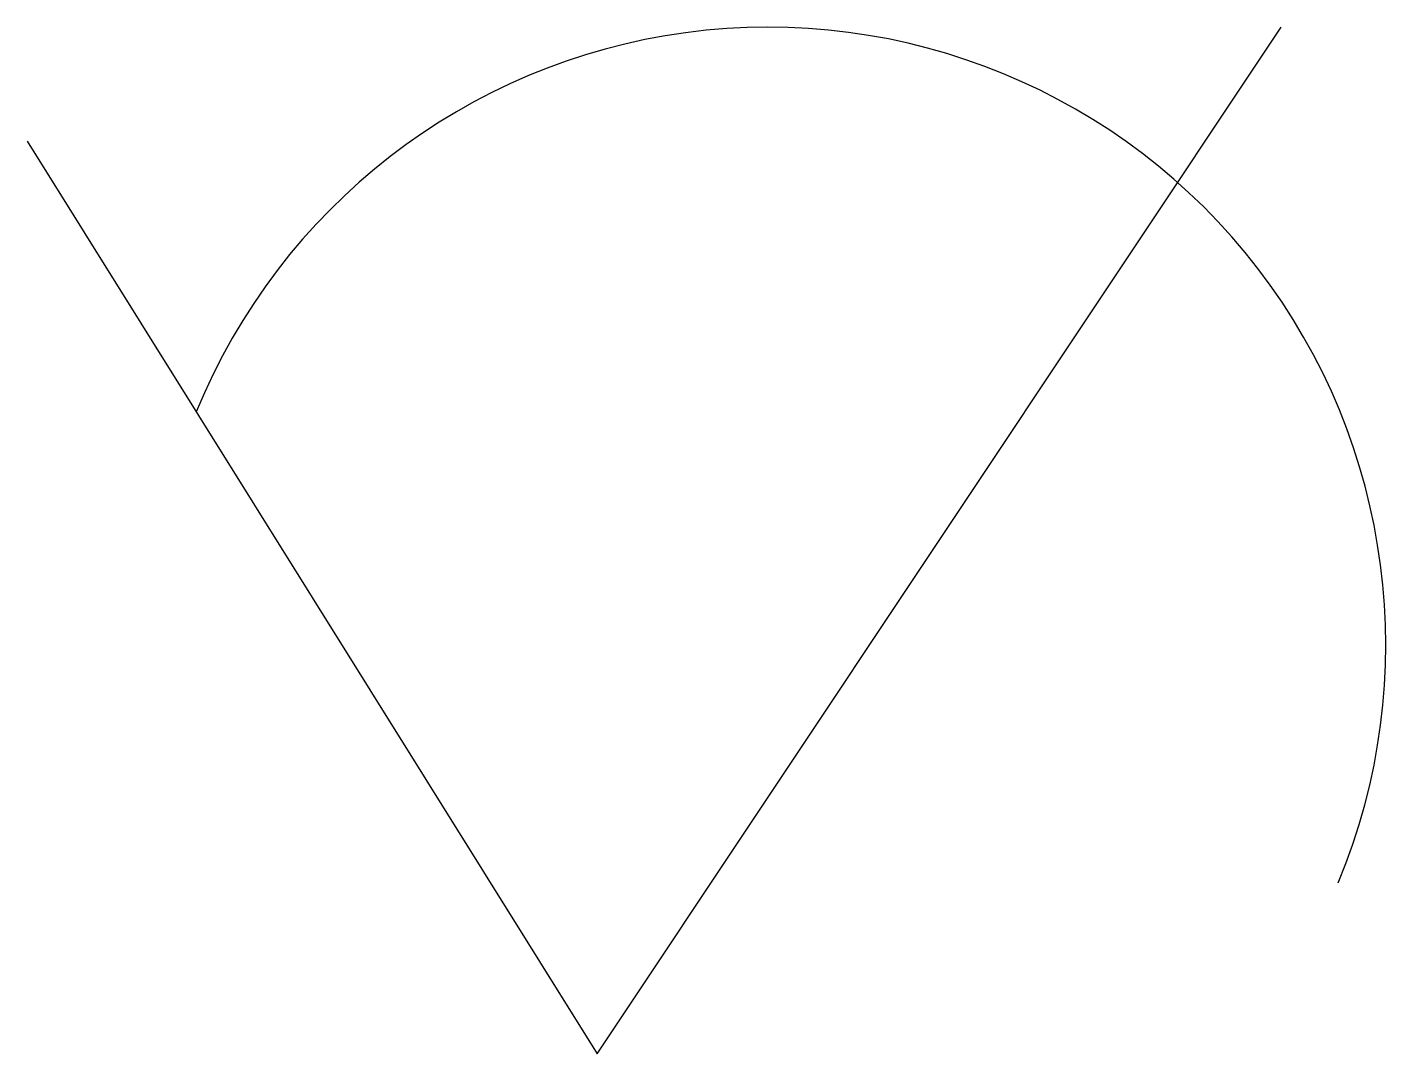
# Model space of a CAD drawing. Header units: millimetres. Extents: x 2 to 25.8, y 2 to 20.
import ezdxf

# ---------------------------------------------------------------- set-up
doc = ezdxf.new("R2010")
doc.units = ezdxf.units.MM
doc.layers.get('0').update_dxf_attribs({"lineweight": 25})

msp = doc.modelspace()

# ---------------------------------------------------------------- linework, layer by layer
at = {"flags": 128}
msp.add_lwpolyline([(2, 18), (12, 2), (24, 20)], dxfattribs=at)
msp.add_arc((15, 9.167), 10.833, 337.3801, 157.8398)

doc.saveas('drawing.dxf')
